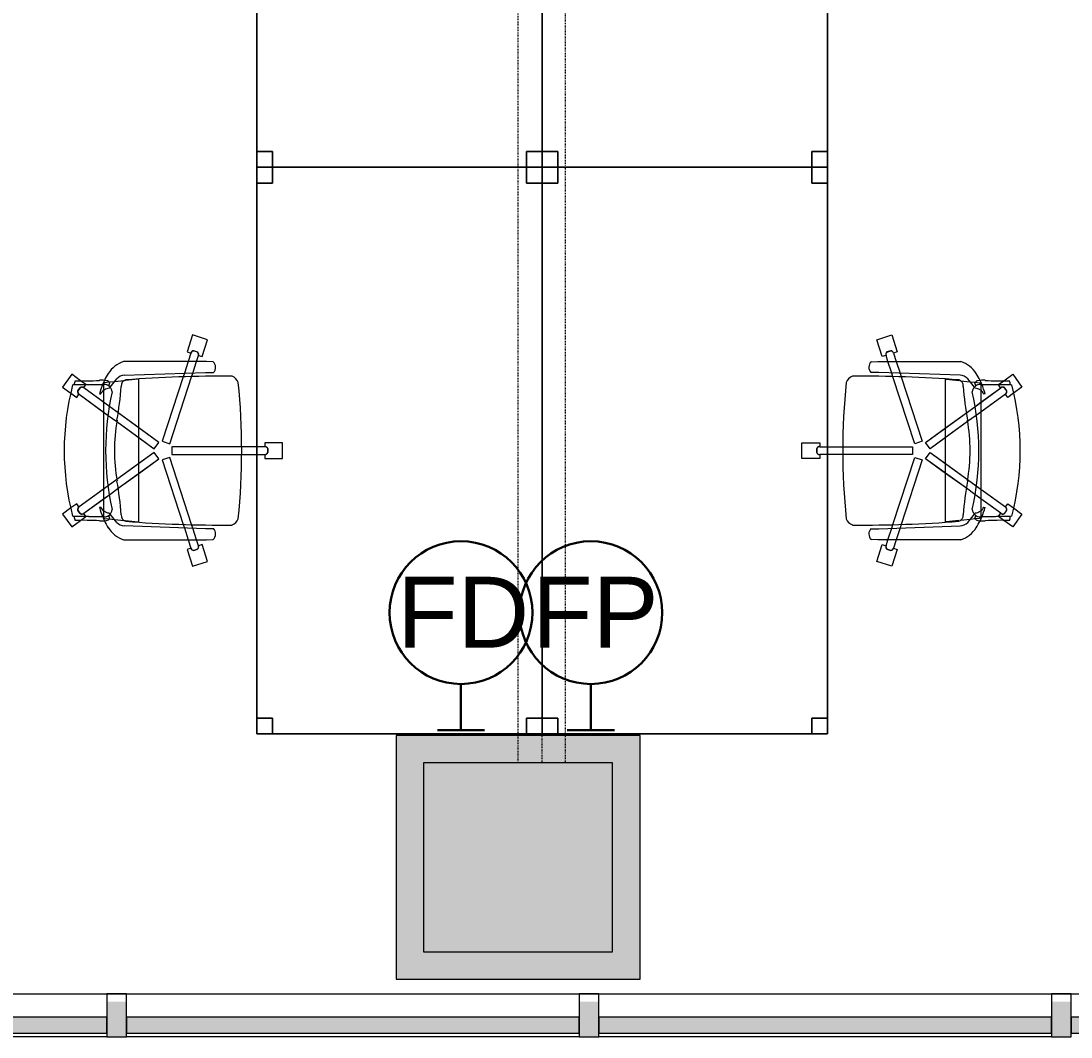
# Model space of a CAD drawing. Header units: inches. Extents: x 385 to 2249, y -1773 to -36.
# Drawn here: x 608.3 to 741.7, y -1084.9 to -955.8 of the extents above; entities that cross this region are included whole.
import ezdxf

# ---------------------------------------------------------------- set-up
doc = ezdxf.new("R2010")
doc.units = ezdxf.units.IN
doc.header["$MEASUREMENT"] = 0
doc.linetypes.add('Dash 1_32_', pattern=[0.0625, 0.03125, -0.03125])
for name, color, linetype, lineweight in [('A-ANNO-NOTE', 131, 'Continuous', 30), ('A-DETL', 90, 'Continuous', 9), ('A-GLAZ-CURT', 52, 'Continuous', 13), ('A-GLAZ-CWMG', 51, 'Continuous', 13), ('A-WALL', 113, 'Continuous', 13), ('A-WALL-PATT', 111, 'Continuous', 13), ('I-FURN', 30, 'Continuous', 9), ('I-WALL', 2, 'Continuous', 13)]:
    doc.layers.add(name, color=color, linetype=linetype, lineweight=lineweight)
doc.styles.add('Swis721 Lt BT', font='swissl.ttf', dxfattribs={"height": 9})

# ---------------------------------------------------------------- blocks, each defined once
blk = doc.blocks.new('System Panel - Glazed 2-5453025-Level 7 POWER _ SIGNAL')
at = {"layer": 'A-GLAZ-CURT', "color": 8, "lineweight": 20}
for p, q in [((26.44, 2.25), (-26.44, 2.25)), ((-26.44, 2.25), (-26.44, 0.25)), ((26.44, 0.25), (26.44, 2.25)), ((-26.44, 0.25), (26.44, 0.25))]:
    blk.add_line(p, q, dxfattribs=at)
blk = doc.blocks.new('System Panel - Glazed 2-5026264-Level 7 POWER _ SIGNAL')
at = {"layer": 'A-GLAZ-CURT', "lineweight": 9}
blk.add_hatch(color=7, dxfattribs=at).paths.add_polyline_path([(28.75, 0.25), (28.75, 2.25), (-28.75, 2.25), (-28.75, 0.25), (22.85, 0.25)], flags=0)
at = {"layer": 'A-GLAZ-CURT', "color": 8, "lineweight": 20}
for p, q in [((28.75, 2.25), (-28.75, 2.25)), ((-28.75, 2.25), (-28.75, 0.25)), ((28.75, 0.25), (28.75, 2.25)), ((-28.75, 0.25), (28.75, 0.25))]:
    blk.add_line(p, q, dxfattribs=at)
blk = doc.blocks.new('Rectangular Mullion - 2_5_ x 5_ rectangular-5019623-Level 7 POWER _ SIGNAL')
at = {"layer": 'A-GLAZ-CWMG', "lineweight": 9}
blk.add_hatch(color=7, dxfattribs=at).paths.add_polyline_path([(0, 1.76), (0, -2.75), (-2.5, -2.75), (-2.5, 1.76), (-1.23, 1.76)], flags=0)
at = {"layer": 'A-GLAZ-CWMG', "color": 8, "lineweight": 20}
for p, q in [((-2.5, 2.75), (0, 2.75)), ((-2.5, -2.75), (-2.5, 2.75)), ((0, 2.75), (0, -2.75)), ((0, -2.75), (-2.5, -2.75))]:
    blk.add_line(p, q, dxfattribs=at)
blk = doc.blocks.new('System Panel - Glazed 2-5067253-Level 7 POWER _ SIGNAL')
at = {"layer": 'A-GLAZ-CURT', "lineweight": 9}
blk.add_hatch(color=7, dxfattribs=at).paths.add_polyline_path([(24.81, 2.25), (-28.75, 2.25), (-28.75, 0.25), (28.75, 0.25), (28.75, 2.25)], flags=0)
at = {"layer": 'A-GLAZ-CURT', "color": 8, "lineweight": 20}
for p, q in [((28.75, 2.25), (-28.75, 2.25)), ((-28.75, 2.25), (-28.75, 0.25)), ((28.75, 0.25), (28.75, 2.25)), ((-28.75, 0.25), (28.75, 0.25))]:
    blk.add_line(p, q, dxfattribs=at)
blk = doc.blocks.new('Walls 64 - Walls 3-5097530-Level 7 POWER _ SIGNAL')
at = {"layer": 'A-WALL', "lineweight": 9}
for p, q in [((58.34, -2483.49), (58.34, -2430.62)), ((58.34, -2543.49), (58.34, -2485.99)), ((58.34, -2603.49), (58.34, -2545.99))]:
    blk.add_line(p, q, dxfattribs=at)
blk = doc.blocks.new('System Panel - Glazed 2-V7-Level 7 POWER _ SIGNAL')
at = {"layer": 'A-GLAZ-CURT', "lineweight": 9}
blk.add_hatch(color=7, dxfattribs=at).paths.add_polyline_path([(-4.73, 2.25), (-28.75, 2.25), (-28.75, 0.25), (28.75, 0.25), (28.75, 2.25), (25.34, 2.25)], flags=0)
at = {"layer": 'A-GLAZ-CURT', "color": 8, "lineweight": 20}
for p, q in [((28.75, 2.25), (-28.75, 2.25)), ((-28.75, 2.25), (-28.75, 0.25)), ((28.75, 0.25), (28.75, 2.25)), ((-28.75, 0.25), (28.75, 0.25))]:
    blk.add_line(p, q, dxfattribs=at)
blk = doc.blocks.new('Rectangular Table - Rectangular Table-V108-Level 7 POWER _ SIGNAL')
at = {"layer": 'I-FURN'}
for p, q in [((-34, 18.13), (-36, 18.13)), ((-36, 18.13), (-36, 16.13)), ((-36, 16.13), (-36, 18.13)), ((-36, 18.13), (-34, 18.13)), ((36, 18.13), (-36, 18.13)), ((-36, 18.13), (-36, -18.13)), ((-36, -18.13), (-36, 18.13)), ((-36, 18.13), (36, 18.13)), ((-34, 16.13), (-34, 18.13)), ((-34, 18.13), (-34, 16.13)), ((34, 18.13), (34, 16.13)), ((36, 18.13), (34, 18.13)), ((34, 18.13), (36, 18.13)), ((34, 16.13), (34, 18.13)), ((36, 16.13), (36, 18.13)), ((36, 18.13), (36, 16.13)), ((36, -18.13), (36, 18.13)), ((36, 18.13), (36, -18.13)), ((-36, 16.13), (-34, 16.13)), ((-34, 16.13), (-36, 16.13)), ((34, 16.13), (36, 16.13)), ((36, 16.13), (34, 16.13)), ((-34, -16.13), (-36, -16.13)), ((-36, -16.13), (-36, -18.13)), ((-36, -18.13), (-36, -16.13)), ((-36, -16.13), (-34, -16.13)), ((-34, -18.13), (-34, -16.13)), ((-34, -16.13), (-34, -18.13)), ((36, -16.13), (34, -16.13)), ((34, -16.13), (34, -18.13)), ((34, -18.13), (34, -16.13)), ((34, -16.13), (36, -16.13)), ((36, -18.13), (36, -16.13)), ((36, -16.13), (36, -18.13)), ((-36, -18.13), (-34, -18.13)), ((-34, -18.13), (-36, -18.13)), ((-36, -18.13), (36, -18.13)), ((36, -18.13), (-36, -18.13)), ((34, -18.13), (36, -18.13)), ((36, -18.13), (34, -18.13))]:
    blk.add_line(p, q, dxfattribs=at)
blk = doc.blocks.new('F-Haworth_Chair_X99-Seminar - X99 Advanced Seminar Chair-V150-Level 7 POWER _ SIGNAL')
at = {"layer": 'I-FURN'}
for p, q in [((-1, 15.13), (1, 15.13)), ((-1, 12.88), (-1, 15.13)), ((-1, 15.13), (1, 15.13)), ((-1, 12.88), (-1, 15.13)), ((1, 15.13), (1, 12.88)), ((1, 15.13), (1, 12.88)), ((-0.52, 12.88), (-1, 12.88)), ((-0.52, 12.88), (-1, 12.88)), ((-0.5, 11.87), (-0.5, 12.88)), ((-0.5, 11.87), (-0.5, 12.88)), ((0.26, 13.26), (-0.26, 13.26)), ((0.26, 13.26), (-0.26, 13.26)), ((-0.25, 13.25), (0.25, 13.25)), ((-0.25, 13.25), (0.25, 13.25)), ((0.5, 12.88), (0.5, 11.87)), ((0.5, 12.88), (0.5, 11.87)), ((1, 12.88), (0.52, 12.88)), ((1, 12.88), (0.52, 12.88)), ((-0.5, 9.91), (-0.5, 11.87)), ((-0.5, 9.91), (-0.5, 11.87)), ((0.5, 11.87), (0.5, 9.91)), ((0.5, 11.87), (0.5, 9.91)), ((-0.5, 1.08), (-0.5, 9.91)), ((-0.5, 1.08), (-0.5, 9.91)), ((0.5, 9.91), (0.5, 1.08)), ((0.5, 9.91), (0.5, 1.08)), ((-14.69, 3.72), (-14.08, 5.62)), ((-14.69, 3.72), (-14.08, 5.62)), ((-14.08, 5.62), (-11.94, 4.93)), ((-14.08, 5.62), (-11.94, 4.93)), ((-11.32, 5.48), (-11.3, 6.32)), ((-11.32, -5.06), (-11.32, 5.48)), ((-9.92, 6.36), (-9.92, 5.36)), ((-9.92, 5.36), (-9.57, -4.97)), ((9.57, -4.97), (9.92, 5.36)), ((9.92, 5.36), (9.92, 6.36)), ((11.3, 6.32), (11.32, 5.48)), ((11.32, 5.48), (11.32, -5.06)), ((11.94, 4.93), (14.08, 5.62)), ((11.94, 4.93), (14.08, 5.62)), ((14.08, 5.62), (14.69, 3.72)), ((14.08, 5.62), (14.69, 3.72)), ((-12.53, 4.34), (-12.69, 3.85)), ((-12.53, 4.34), (-12.69, 3.85)), ((-12.68, 3.86), (-12.52, 4.33)), ((-12.68, 3.86), (-12.52, 4.33)), ((-11.94, 4.93), (-12.09, 4.47)), ((-11.94, 4.93), (-12.09, 4.47)), ((-12.09, 4.45), (-11.32, 4.21)), ((-12.09, 4.45), (-11.32, 4.21)), ((-11.32, 4.21), (-9.86, 3.73)), ((-11.32, 4.21), (-9.86, 3.73)), ((9.86, 3.73), (11.32, 4.21)), ((9.86, 3.73), (11.32, 4.21)), ((11.32, 4.21), (12.09, 4.45)), ((11.32, 4.21), (12.09, 4.45)), ((12.09, 4.47), (11.94, 4.93)), ((12.09, 4.47), (11.94, 4.93)), ((12.52, 4.33), (12.68, 3.86)), ((12.52, 4.33), (12.68, 3.86)), ((12.69, 3.85), (12.53, 4.34)), ((12.69, 3.85), (12.53, 4.34)), ((-12.55, 3.03), (-14.69, 3.72)), ((-12.55, 3.03), (-14.69, 3.72)), ((-12.4, 3.49), (-12.55, 3.03)), ((-12.4, 3.49), (-12.55, 3.03)), ((-11.32, 3.15), (-12.4, 3.5)), ((-11.32, 3.15), (-12.4, 3.5)), ((-9.83, 2.67), (-11.32, 3.15)), ((-9.83, 2.67), (-11.32, 3.15)), ((-9.86, 3.73), (-9.38, 3.57)), ((-9.86, 3.73), (-9.38, 3.57)), ((-9.38, 3.57), (-0.87, 0.81)), ((-9.38, 3.57), (-0.87, 0.81)), ((0.87, 0.81), (9.38, 3.57)), ((0.87, 0.81), (9.38, 3.57)), ((9.38, 3.57), (9.86, 3.73)), ((9.38, 3.57), (9.86, 3.73)), ((11.32, 3.15), (9.83, 2.67)), ((11.32, 3.15), (9.83, 2.67)), ((12.4, 3.5), (11.32, 3.15)), ((12.4, 3.5), (11.32, 3.15)), ((12.55, 3.03), (12.4, 3.49)), ((12.55, 3.03), (12.4, 3.49)), ((14.69, 3.72), (12.55, 3.03)), ((14.69, 3.72), (12.55, 3.03)), ((-9.37, 2.52), (-9.83, 2.67)), ((-9.37, 2.52), (-9.83, 2.67)), ((-1.18, -0.14), (-9.37, 2.52)), ((-1.18, -0.14), (-9.37, 2.52)), ((9.37, 2.52), (1.18, -0.14)), ((9.37, 2.52), (1.18, -0.14)), ((9.83, 2.67), (9.37, 2.52)), ((9.83, 2.67), (9.37, 2.52)), ((-0.87, 0.81), (-1.18, -0.14)), ((-0.87, 0.81), (-1.18, -0.14)), ((0.5, 1.08), (-0.5, 1.08)), ((0.5, 1.08), (-0.5, 1.08)), ((1.18, -0.14), (0.87, 0.81)), ((1.18, -0.14), (0.87, 0.81)), ((-4.79, -5.75), (-1.04, -0.58)), ((-0.23, -1.17), (-3.68, -5.91)), ((-2.89, -3.12), (-1.04, -0.58)), ((-0.23, -1.17), (-1.65, -3.12)), ((-1.04, -0.58), (-0.23, -1.17)), ((-1.04, -0.58), (-0.23, -1.17)), ((0.23, -1.17), (1.04, -0.58)), ((0.23, -1.17), (1.04, -0.58)), ((1.65, -3.12), (0.23, -1.17)), ((3.68, -5.91), (0.23, -1.17)), ((1.04, -0.58), (2.89, -3.12)), ((1.04, -0.58), (4.79, -5.75)), ((-9.07, -3.12), (-2.89, -3.12)), ((-9.07, -3.2), (-9.07, -3.12)), ((-8.9, -4.8), (-9.07, -3.2)), ((-4.79, -5.75), (-2.89, -3.12)), ((-1.65, -3.12), (-3.68, -5.91)), ((-2.89, -3.12), (-1.65, -3.12)), ((-1.65, -3.12), (1.65, -3.12)), ((1.65, -3.12), (2.89, -3.12)), ((3.68, -5.91), (1.65, -3.12)), ((2.89, -3.12), (9.07, -3.12)), ((2.89, -3.12), (4.79, -5.75)), ((9.07, -3.2), (8.9, -4.8)), ((9.07, -3.12), (9.07, -3.2)), ((-8.88, -4.99), (-8.89, -4.91)), ((-8.75, -6.22), (-8.88, -4.99)), ((8.88, -4.99), (8.75, -6.22)), ((8.89, -4.91), (8.88, -4.99)), ((-9.13, -5.92), (-8.07, -6.77)), ((-8.68, -6.87), (-8.75, -6.22)), ((-5.57, -6.82), (-4.79, -5.75)), ((-5.57, -6.82), (-4.79, -5.75)), ((-3.68, -5.91), (-4.47, -7.01)), ((-3.68, -5.91), (-4.47, -7.01)), ((4.47, -7.01), (3.68, -5.91)), ((4.47, -7.01), (3.68, -5.91)), ((4.79, -5.75), (5.57, -6.82)), ((4.79, -5.75), (5.57, -6.82)), ((8.07, -6.77), (9.13, -5.92)), ((8.75, -6.22), (8.68, -6.87)), ((-8.62, -7.42), (-8.68, -6.87)), ((-8.6, -7.6), (-8.62, -7.43)), ((-8.61, -6.81), (-8.23, -6.95)), ((-8.49, -7.6), (-8.56, -7.6)), ((-8.42, -7.57), (-8.34, -11.37)), ((-8.34, -11.52), (-8.42, -7.57)), ((-7.65, -7.6), (-8.4, -7.6)), ((-8.03, -6.81), (-7.95, -6.87)), ((-7.97, -10.12), (-5.57, -6.82)), ((-7.97, -10.12), (-6.14, -7.6)), ((-6.14, -7.6), (-7.65, -7.6)), ((-7.18, -7.99), (-7.21, -8.13)), ((-4.47, -7.01), (-7.16, -10.71)), ((-4.9, -7.6), (-7.16, -10.71)), ((-6.14, -7.6), (-5.57, -6.82)), ((-4.9, -7.6), (-6.14, -7.6)), ((-4.47, -7.01), (-4.9, -7.6)), ((4.9, -7.6), (-4.9, -7.6)), ((4.9, -7.6), (4.47, -7.01)), ((7.16, -10.71), (4.47, -7.01)), ((6.14, -7.6), (4.9, -7.6)), ((7.16, -10.71), (4.9, -7.6)), ((5.57, -6.82), (6.14, -7.6)), ((5.57, -6.82), (7.97, -10.12)), ((7.65, -7.6), (6.14, -7.6)), ((6.14, -7.6), (7.97, -10.12)), ((7.21, -8.13), (7.18, -7.99)), ((8.4, -7.6), (7.65, -7.6)), ((7.95, -6.87), (8.03, -6.81)), ((8.23, -6.95), (8.61, -6.81)), ((8.34, -11.37), (8.42, -7.57)), ((8.42, -7.57), (8.34, -11.52)), ((8.56, -7.6), (8.49, -7.6)), ((8.62, -7.43), (8.6, -7.6)), ((8.68, -6.87), (8.62, -7.42)), ((-9.7, -11.65), (-8.88, -10.52)), ((-9.7, -11.65), (-8.88, -10.52)), ((-8.88, -10.52), (-8.38, -9.83)), ((-8.88, -10.52), (-8.38, -9.83)), ((-8.38, -9.83), (-7.99, -10.11)), ((-8.38, -9.83), (-7.99, -10.11)), ((-8, -10.58), (-7.59, -10.88)), ((-8, -10.58), (-7.59, -10.88)), ((-7.59, -10.87), (-7.99, -10.57)), ((-7.59, -10.87), (-7.99, -10.57)), ((7.99, -10.57), (7.59, -10.87)), ((7.99, -10.57), (7.59, -10.87)), ((7.59, -10.88), (8, -10.58)), ((7.59, -10.88), (8, -10.58)), ((7.99, -10.11), (8.38, -9.83)), ((7.99, -10.11), (8.38, -9.83)), ((8.38, -9.83), (8.88, -10.52)), ((8.38, -9.83), (8.88, -10.52)), ((8.88, -10.52), (9.7, -11.65)), ((8.88, -10.52), (9.7, -11.65)), ((-8.08, -12.82), (-9.7, -11.65)), ((-8.08, -12.82), (-9.7, -11.65)), ((-7.29, -11.74), (-8.08, -12.82)), ((-7.29, -11.74), (-8.08, -12.82)), ((-6.76, -11), (-7.29, -11.74)), ((-6.76, -11), (-7.29, -11.74)), ((-7.15, -10.72), (-6.76, -11)), ((-7.15, -10.72), (-6.76, -11)), ((6.76, -11), (7.15, -10.72)), ((6.76, -11), (7.15, -10.72)), ((7.29, -11.74), (6.76, -11)), ((7.29, -11.74), (6.76, -11)), ((8.08, -12.82), (7.29, -11.74)), ((8.08, -12.82), (7.29, -11.74)), ((9.7, -11.65), (8.08, -12.82)), ((9.7, -11.65), (8.08, -12.82))]:
    blk.add_line(p, q, dxfattribs=at)
for centre, radius, start, end in [((-0.11, 12.88), 0.407, 111.1651, 180.8349), ((-0.11, 12.88), 0.407, 125.0991, 180.8349), ((-0.09, 12.88), 0.406, 112.6199, 180), ((-0.09, 12.88), 0.406, 166.524, 180), ((-0.09, 12.88), 0.406, 126.0959, 166.524), ((-0.11, 12.88), 0.407, 111.1651, 125.0991), ((-0.09, 12.88), 0.406, 112.6199, 126.0959), ((0.09, 12.88), 0.406, 53.9041, 67.3801), ((0.09, 12.88), 0.406, 0, 67.3801), ((0.11, 12.88), 0.407, 54.9009, 68.8349), ((0.11, 12.88), 0.407, 359.1651, 68.8349), ((0.09, 12.88), 0.406, 0, 53.9041), ((0.11, 12.88), 0.407, 359.1651, 54.9009), ((-8.21, 8.28), 1.31, 110.0433, 159.9567), ((0, -75.01), 84.96, 84.1475, 95.8525), ((8.21, 8.28), 1.31, 20.0433, 69.9567), ((144.06, 7.32), 153.52, 179.4749, 184.5213), ((-144.06, 7.32), 153.52, 355.4787, 0.5251), ((-10.58, 5.68), 0.956, 45.8901, 138.1099), ((10.58, 5.68), 0.956, 41.8901, 134.1099), ((-12.22, 4.09), 0.407, 71.1651, 140.8349), ((-12.22, 4.09), 0.407, 71.1651, 140.8349), ((-12.22, 4.07), 0.406, 85.476, 139.3801), ((-12.22, 4.07), 0.406, 72, 139.3801), ((-12.22, 4.07), 0.406, 72, 85.476), ((12.22, 4.09), 0.407, 39.1651, 108.8349), ((12.22, 4.09), 0.407, 39.1651, 108.8349), ((12.22, 4.07), 0.406, 81.0479, 108), ((12.22, 4.07), 0.406, 40.6199, 108), ((12.22, 4.07), 0.406, 40.6199, 81.0479), ((-12.28, 3.88), 0.407, 183.1651, 252.8349), ((-12.28, 3.88), 0.407, 183.1651, 252.8349), ((-12.27, 3.89), 0.406, 184.6199, 198.0959), ((-12.27, 3.89), 0.406, 184.6199, 252), ((-12.27, 3.89), 0.406, 198.0959, 238.524), ((-12.27, 3.89), 0.406, 238.524, 252), ((12.27, 3.89), 0.406, 288, 355.3801), ((12.28, 3.88), 0.407, 287.1651, 356.8349), ((12.28, 3.88), 0.407, 287.1651, 356.8349), ((12.27, 3.89), 0.406, 288, 341.9041), ((12.27, 3.89), 0.406, 341.9041, 355.3801), ((-7.87, -3.92), 3.63, 198.1789, 238.0478), ((-8.18, -4.9), 1.39, 182.8013, 227.1078), ((-8.24, -4.59), 0.763, 194.2338, 275.7662), ((8.24, -4.59), 0.763, 264.2338, 345.7662), ((8.18, -4.9), 1.39, 312.8922, 357.1987), ((7.87, -3.92), 3.63, 301.9522, 341.8211), ((-7.37, -7.55), 1.05, 95.9554, 181.1786), ((-11.32, -48.08), 42.84, 79.9767, 85.7699), ((0, 26.49), 33.83, 257.2285, 282.7715), ((0, 15.97), 22.19, 259.9767, 280.0233), ((11.32, -48.08), 42.84, 94.2301, 100.0233), ((7.37, -7.55), 1.05, 358.8214, 84.0446), ((-4.71, 1.15), 9.61, 238.0478, 243.9964), ((-5.2, -7.86), 3.74, 170.0936, 184.0143), ((-4.71, 1.15), 9.61, 243.9964, 246.4906), ((-8.28, -7.33), 0.613, 122.5427, 170.0936), ((-4.71, 1.15), 9.61, 246.6393, 247.073), ((-7.37, -7.55), 1.05, 145.2002, 181.1786), ((-4.71, 1.15), 9.61, 247.2631, 254.9334), ((-6.55, -6.76), 1.38, 185.0878, 212.4248), ((-6.55, -6.76), 1.38, 214.0187, 242.9497), ((6.55, -6.76), 1.38, 297.0503, 325.9813), ((4.71, 1.15), 9.61, 285.0666, 292.7369), ((6.55, -6.76), 1.38, 327.5752, 354.9122), ((7.37, -7.55), 1.05, 358.8214, 34.7998), ((4.71, 1.15), 9.61, 292.927, 293.3607), ((4.71, 1.15), 9.61, 293.5094, 296.0036), ((8.28, -7.33), 0.613, 9.9064, 57.4573), ((5.2, -7.86), 3.74, 355.9857, 9.9064), ((4.71, 1.15), 9.61, 296.0036, 301.9522), ((-36.06, -10.03), 27.2, 357.4882, 4.0143), ((36.06, -10.03), 27.2, 175.9857, 182.5118), ((-7.66, -10.36), 0.407, 143.1651, 212.8349), ((-7.66, -10.36), 0.407, 157.0991, 184.967), ((-7.66, -10.36), 0.407, 184.967, 198.9009), ((-7.64, -10.36), 0.406, 144, 211.3801), ((-7.64, -10.36), 0.406, 144, 211.3801), ((-7.66, -10.36), 0.407, 198.9009, 212.8349), ((-7.66, -10.36), 0.407, 143.1651, 157.0991), ((7.64, -10.36), 0.406, 328.6199, 36), ((7.64, -10.36), 0.406, 328.6199, 36), ((7.66, -10.36), 0.407, 22.9009, 36.8349), ((7.66, -10.36), 0.407, 327.1651, 36.8349), ((7.66, -10.36), 0.407, 327.1651, 355.033), ((7.66, -10.36), 0.407, 8.967, 22.9009), ((7.66, -10.36), 0.407, 355.033, 8.967), ((0, 20.73), 33.17, 254.4478, 255.4234), ((0, 20.29), 32.89, 255.304, 284.6925), ((-7.49, -10.47), 0.406, 256.6199, 324), ((-7.48, -10.49), 0.407, 255.1651, 324.8349), ((-7.49, -10.47), 0.406, 256.6199, 297.0479), ((-7.48, -10.49), 0.407, 255.1651, 269.0991), ((-7.48, -10.49), 0.407, 269.0991, 310.9009), ((-7.49, -10.47), 0.406, 297.0479, 310.524), ((-7.49, -10.47), 0.406, 310.524, 324), ((-7.48, -10.49), 0.407, 310.9009, 324.8349), ((7.48, -10.49), 0.407, 215.1651, 229.0991), ((7.48, -10.49), 0.407, 215.1651, 284.8349), ((7.49, -10.47), 0.406, 216, 256.4281), ((7.49, -10.47), 0.406, 216, 283.3801), ((7.48, -10.49), 0.407, 229.0991, 243.033), ((7.48, -10.49), 0.407, 243.033, 256.967), ((7.48, -10.49), 0.407, 256.967, 270.9009), ((7.49, -10.47), 0.406, 256.4281, 283.3801), ((7.48, -10.49), 0.407, 270.9009, 284.8349), ((0, 20.73), 33.17, 284.5766, 285.5522)]:
    blk.add_arc(centre, radius, start, end, dxfattribs=at)
blk = doc.blocks.new('Rectangular Table - Rectangular Table-V102-Level 7 POWER _ SIGNAL')
at = {"layer": 'I-FURN'}
for p, q in [((-34, 18.13), (-36, 18.13)), ((-36, 18.13), (-36, 16.13)), ((-36, 16.13), (-36, 18.13)), ((-36, 18.13), (-34, 18.13)), ((36, 18.13), (-36, 18.13)), ((-36, 18.13), (-36, -18.13)), ((-36, -18.13), (-36, 18.13)), ((-36, 18.13), (36, 18.13)), ((-34, 16.13), (-34, 18.13)), ((-34, 18.13), (-34, 16.13)), ((34, 18.13), (34, 16.13)), ((36, 18.13), (34, 18.13)), ((34, 18.13), (36, 18.13)), ((34, 16.13), (34, 18.13)), ((36, 16.13), (36, 18.13)), ((36, 18.13), (36, 16.13)), ((36, -18.13), (36, 18.13)), ((36, 18.13), (36, -18.13)), ((-36, 16.13), (-34, 16.13)), ((-34, 16.13), (-36, 16.13)), ((34, 16.13), (36, 16.13)), ((36, 16.13), (34, 16.13)), ((-34, -16.13), (-36, -16.13)), ((-36, -16.13), (-36, -18.13)), ((-36, -18.13), (-36, -16.13)), ((-36, -16.13), (-34, -16.13)), ((-34, -18.13), (-34, -16.13)), ((-34, -16.13), (-34, -18.13)), ((36, -16.13), (34, -16.13)), ((34, -16.13), (34, -18.13)), ((34, -18.13), (34, -16.13)), ((34, -16.13), (36, -16.13)), ((36, -18.13), (36, -16.13)), ((36, -16.13), (36, -18.13)), ((-36, -18.13), (-34, -18.13)), ((-34, -18.13), (-36, -18.13)), ((-36, -18.13), (36, -18.13)), ((36, -18.13), (-36, -18.13)), ((34, -18.13), (36, -18.13)), ((36, -18.13), (34, -18.13))]:
    blk.add_line(p, q, dxfattribs=at)
blk = doc.blocks.new('F-Haworth_Chair_X99-Seminar - X99 Advanced Seminar Chair-V157-Level 7 POWER _ SIGNAL')
at = {"layer": 'I-FURN'}
for p, q in [((-8.08, 12.82), (-9.7, 11.65)), ((-8.08, 12.82), (-9.7, 11.65)), ((-7.29, 11.74), (-8.08, 12.82)), ((-7.29, 11.74), (-8.08, 12.82)), ((8.08, 12.82), (7.29, 11.74)), ((8.08, 12.82), (7.29, 11.74)), ((9.7, 11.65), (8.08, 12.82)), ((9.7, 11.65), (8.08, 12.82)), ((-9.7, 11.65), (-8.88, 10.52)), ((-9.7, 11.65), (-8.88, 10.52)), ((-8.34, 11.52), (-8.42, 7.57)), ((-8.42, 7.57), (-8.34, 11.37)), ((-8, 10.58), (-7.59, 10.88)), ((-8, 10.58), (-7.59, 10.88)), ((-7.59, 10.87), (-7.99, 10.57)), ((-7.59, 10.87), (-7.99, 10.57)), ((-6.76, 11), (-7.29, 11.74)), ((-6.76, 11), (-7.29, 11.74)), ((-4.9, 7.6), (-7.16, 10.71)), ((-4.47, 7.01), (-7.16, 10.71)), ((-7.15, 10.72), (-6.76, 11)), ((-7.15, 10.72), (-6.76, 11)), ((7.16, 10.71), (4.47, 7.01)), ((7.16, 10.71), (4.9, 7.6)), ((7.29, 11.74), (6.76, 11)), ((7.29, 11.74), (6.76, 11)), ((6.76, 11), (7.15, 10.72)), ((6.76, 11), (7.15, 10.72)), ((7.59, 10.88), (8, 10.58)), ((7.59, 10.88), (8, 10.58)), ((7.99, 10.57), (7.59, 10.87)), ((7.99, 10.57), (7.59, 10.87)), ((8.42, 7.57), (8.34, 11.52)), ((8.34, 11.37), (8.42, 7.57)), ((8.88, 10.52), (9.7, 11.65)), ((8.88, 10.52), (9.7, 11.65)), ((-8.88, 10.52), (-8.38, 9.83)), ((-8.88, 10.52), (-8.38, 9.83)), ((-8.38, 9.83), (-7.99, 10.11)), ((-8.38, 9.83), (-7.99, 10.11)), ((-7.97, 10.12), (-6.14, 7.6)), ((-7.97, 10.12), (-5.57, 6.82)), ((5.57, 6.82), (7.97, 10.12)), ((6.14, 7.6), (7.97, 10.12)), ((7.99, 10.11), (8.38, 9.83)), ((7.99, 10.11), (8.38, 9.83)), ((8.38, 9.83), (8.88, 10.52)), ((8.38, 9.83), (8.88, 10.52)), ((-7.18, 7.99), (-7.21, 8.13)), ((7.21, 8.13), (7.18, 7.99)), ((-9.13, 5.92), (-8.07, 6.77)), ((-8.68, 6.87), (-8.75, 6.22)), ((-8.62, 7.42), (-8.68, 6.87)), ((-8.6, 7.6), (-8.62, 7.43)), ((-8.61, 6.81), (-8.23, 6.95)), ((-8.49, 7.6), (-8.56, 7.6)), ((-7.65, 7.6), (-8.4, 7.6)), ((-8.03, 6.81), (-7.95, 6.87)), ((-6.14, 7.6), (-7.65, 7.6)), ((-4.9, 7.6), (-6.14, 7.6)), ((-6.14, 7.6), (-5.57, 6.82)), ((-5.57, 6.82), (-4.79, 5.75)), ((-5.57, 6.82), (-4.79, 5.75)), ((4.9, 7.6), (-4.9, 7.6)), ((-4.47, 7.01), (-4.9, 7.6)), ((-3.68, 5.91), (-4.47, 7.01)), ((-3.68, 5.91), (-4.47, 7.01)), ((4.47, 7.01), (3.68, 5.91)), ((4.47, 7.01), (3.68, 5.91)), ((4.9, 7.6), (4.47, 7.01)), ((4.79, 5.75), (5.57, 6.82)), ((4.79, 5.75), (5.57, 6.82)), ((6.14, 7.6), (4.9, 7.6)), ((5.57, 6.82), (6.14, 7.6)), ((7.65, 7.6), (6.14, 7.6)), ((8.4, 7.6), (7.65, 7.6)), ((7.95, 6.87), (8.03, 6.81)), ((8.07, 6.77), (9.13, 5.92)), ((8.23, 6.95), (8.61, 6.81)), ((8.56, 7.6), (8.49, 7.6)), ((8.62, 7.43), (8.6, 7.6)), ((8.68, 6.87), (8.62, 7.42)), ((8.75, 6.22), (8.68, 6.87)), ((-8.75, 6.22), (-8.88, 4.99)), ((-4.79, 5.75), (-2.89, 3.12)), ((-4.79, 5.75), (-1.04, 0.58)), ((-1.65, 3.12), (-3.68, 5.91)), ((-0.23, 1.17), (-3.68, 5.91)), ((3.68, 5.91), (0.23, 1.17)), ((1.04, 0.58), (4.79, 5.75)), ((3.68, 5.91), (1.65, 3.12)), ((2.89, 3.12), (4.79, 5.75)), ((8.88, 4.99), (8.75, 6.22)), ((-11.32, 5.06), (-11.32, -5.48)), ((-9.92, -5.36), (-9.57, 4.97)), ((-8.9, 4.8), (-9.07, 3.2)), ((-8.88, 4.99), (-8.89, 4.91)), ((8.89, 4.91), (8.88, 4.99)), ((9.07, 3.2), (8.9, 4.8)), ((9.57, 4.97), (9.92, -5.36)), ((11.32, -5.48), (11.32, 5.06)), ((-9.07, 3.2), (-9.07, 3.12)), ((-9.07, 3.12), (-2.89, 3.12)), ((-2.89, 3.12), (-1.65, 3.12)), ((-2.89, 3.12), (-1.04, 0.58)), ((-1.65, 3.12), (1.65, 3.12)), ((-0.23, 1.17), (-1.65, 3.12)), ((1.65, 3.12), (0.23, 1.17)), ((1.04, 0.58), (2.89, 3.12)), ((1.65, 3.12), (2.89, 3.12)), ((2.89, 3.12), (9.07, 3.12)), ((9.07, 3.12), (9.07, 3.2)), ((-1.18, 0.14), (-9.37, -2.52)), ((-1.18, 0.14), (-9.37, -2.52)), ((-0.87, -0.81), (-1.18, 0.14)), ((-0.87, -0.81), (-1.18, 0.14)), ((-1.04, 0.58), (-0.23, 1.17)), ((-1.04, 0.58), (-0.23, 1.17)), ((0.23, 1.17), (1.04, 0.58)), ((0.23, 1.17), (1.04, 0.58)), ((1.18, 0.14), (0.87, -0.81)), ((1.18, 0.14), (0.87, -0.81)), ((9.37, -2.52), (1.18, 0.14)), ((9.37, -2.52), (1.18, 0.14)), ((-9.38, -3.57), (-0.87, -0.81)), ((-9.38, -3.57), (-0.87, -0.81)), ((-0.5, -1.08), (-0.5, -9.91)), ((0.5, -1.08), (-0.5, -1.08)), ((-0.5, -1.08), (-0.5, -9.91)), ((0.5, -1.08), (-0.5, -1.08)), ((0.5, -9.91), (0.5, -1.08)), ((0.5, -9.91), (0.5, -1.08)), ((0.87, -0.81), (9.38, -3.57)), ((0.87, -0.81), (9.38, -3.57)), ((-9.83, -2.67), (-11.32, -3.15)), ((-9.83, -2.67), (-11.32, -3.15)), ((-9.37, -2.52), (-9.83, -2.67)), ((-9.37, -2.52), (-9.83, -2.67)), ((9.83, -2.67), (9.37, -2.52)), ((9.83, -2.67), (9.37, -2.52)), ((11.32, -3.15), (9.83, -2.67)), ((11.32, -3.15), (9.83, -2.67)), ((-12.55, -3.03), (-14.69, -3.72)), ((-12.55, -3.03), (-14.69, -3.72)), ((-14.69, -3.72), (-14.08, -5.62)), ((-14.69, -3.72), (-14.08, -5.62)), ((-12.53, -4.34), (-12.69, -3.85)), ((-12.53, -4.34), (-12.69, -3.85)), ((-12.68, -3.86), (-12.52, -4.33)), ((-12.68, -3.86), (-12.52, -4.33)), ((-12.4, -3.49), (-12.55, -3.03)), ((-12.4, -3.49), (-12.55, -3.03)), ((-11.32, -3.15), (-12.4, -3.5)), ((-11.32, -3.15), (-12.4, -3.5)), ((-11.32, -4.21), (-9.86, -3.73)), ((-11.32, -4.21), (-9.86, -3.73)), ((-9.86, -3.73), (-9.38, -3.57)), ((-9.86, -3.73), (-9.38, -3.57)), ((9.38, -3.57), (9.86, -3.73)), ((9.38, -3.57), (9.86, -3.73)), ((9.86, -3.73), (11.32, -4.21)), ((9.86, -3.73), (11.32, -4.21)), ((12.4, -3.5), (11.32, -3.15)), ((12.4, -3.5), (11.32, -3.15)), ((12.55, -3.03), (12.4, -3.49)), ((12.55, -3.03), (12.4, -3.49)), ((12.52, -4.33), (12.68, -3.86)), ((12.52, -4.33), (12.68, -3.86)), ((12.69, -3.85), (12.53, -4.34)), ((12.69, -3.85), (12.53, -4.34)), ((14.69, -3.72), (12.55, -3.03)), ((14.69, -3.72), (12.55, -3.03)), ((14.08, -5.62), (14.69, -3.72)), ((14.08, -5.62), (14.69, -3.72)), ((-14.08, -5.62), (-11.94, -4.93)), ((-14.08, -5.62), (-11.94, -4.93)), ((-12.09, -4.45), (-11.32, -4.21)), ((-12.09, -4.45), (-11.32, -4.21)), ((-11.94, -4.93), (-12.09, -4.47)), ((-11.94, -4.93), (-12.09, -4.47)), ((11.32, -4.21), (12.09, -4.45)), ((11.32, -4.21), (12.09, -4.45)), ((12.09, -4.47), (11.94, -4.93)), ((12.09, -4.47), (11.94, -4.93)), ((11.94, -4.93), (14.08, -5.62)), ((11.94, -4.93), (14.08, -5.62)), ((-11.32, -5.48), (-11.3, -6.32)), ((-9.92, -6.36), (-9.92, -5.36)), ((9.92, -5.36), (9.92, -6.36)), ((11.3, -6.32), (11.32, -5.48)), ((-0.5, -9.91), (-0.5, -11.87)), ((-0.5, -9.91), (-0.5, -11.87)), ((0.5, -11.87), (0.5, -9.91)), ((0.5, -11.87), (0.5, -9.91)), ((-0.5, -11.87), (-0.5, -12.88)), ((-0.5, -11.87), (-0.5, -12.88)), ((0.5, -12.88), (0.5, -11.87)), ((0.5, -12.88), (0.5, -11.87)), ((-0.52, -12.88), (-1, -12.88)), ((-1, -12.88), (-1, -15.13)), ((-0.52, -12.88), (-1, -12.88)), ((-1, -12.88), (-1, -15.13)), ((0.26, -13.26), (-0.26, -13.26)), ((0.26, -13.26), (-0.26, -13.26)), ((-0.25, -13.25), (0.25, -13.25)), ((-0.25, -13.25), (0.25, -13.25)), ((1, -12.88), (0.52, -12.88)), ((1, -12.88), (0.52, -12.88)), ((1, -15.13), (1, -12.88)), ((1, -15.13), (1, -12.88)), ((-1, -15.13), (1, -15.13)), ((-1, -15.13), (1, -15.13))]:
    blk.add_line(p, q, dxfattribs=at)
for centre, radius, start, end in [((0, -20.29), 32.89, 75.3075, 104.696), ((-36.06, 10.03), 27.2, 355.9857, 2.5118), ((0, -20.73), 33.17, 104.5766, 105.5522), ((-7.48, 10.49), 0.407, 90.9009, 104.8349), ((-7.48, 10.49), 0.407, 35.1651, 104.8349), ((-7.49, 10.47), 0.406, 36, 103.3801), ((-7.49, 10.47), 0.406, 36, 103.3801), ((-7.48, 10.49), 0.407, 76.967, 90.9009), ((-7.48, 10.49), 0.407, 63.033, 76.967), ((-7.48, 10.49), 0.407, 49.0991, 63.033), ((-7.48, 10.49), 0.407, 35.1651, 49.0991), ((7.48, 10.49), 0.407, 75.1651, 144.8349), ((7.48, 10.49), 0.407, 130.9009, 144.8349), ((7.49, 10.47), 0.406, 76.6199, 144), ((7.49, 10.47), 0.406, 130.524, 144), ((7.48, 10.49), 0.407, 116.967, 130.9009), ((7.49, 10.47), 0.406, 117.0479, 130.524), ((7.48, 10.49), 0.407, 103.033, 116.967), ((7.49, 10.47), 0.406, 80.3326, 117.0479), ((7.48, 10.49), 0.407, 89.0991, 103.033), ((7.48, 10.49), 0.407, 75.1651, 89.0991), ((7.49, 10.47), 0.406, 76.6199, 80.3326), ((0, -20.73), 33.17, 74.4478, 75.4234), ((36.06, 10.03), 27.2, 177.4882, 184.0143), ((-7.66, 10.36), 0.407, 147.1651, 216.8349), ((-7.66, 10.36), 0.407, 161.0991, 175.033), ((-7.66, 10.36), 0.407, 175.033, 202.9009), ((-7.66, 10.36), 0.407, 147.1651, 161.0991), ((-7.64, 10.36), 0.406, 148.6199, 216), ((-7.64, 10.36), 0.406, 148.6199, 216), ((-7.66, 10.36), 0.407, 202.9009, 216.8349), ((7.64, 10.36), 0.406, 324, 31.3801), ((7.64, 10.36), 0.406, 324, 17.9041), ((7.66, 10.36), 0.407, 323.1651, 32.8349), ((7.64, 10.36), 0.406, 17.9041, 31.3801), ((7.66, 10.36), 0.407, 323.1651, 337.0991), ((7.66, 10.36), 0.407, 18.9009, 32.8349), ((7.66, 10.36), 0.407, 337.0991, 351.033), ((7.66, 10.36), 0.407, 4.967, 18.9009), ((7.66, 10.36), 0.407, 351.033, 4.967), ((-5.2, 7.86), 3.74, 175.9857, 189.9064), ((-4.71, -1.15), 9.61, 105.0666, 112.7369), ((4.71, -1.15), 9.61, 67.2631, 74.9334), ((5.2, 7.86), 3.74, 350.0936, 4.0143), ((-7.87, 3.92), 3.63, 121.9522, 161.8211), ((-4.71, -1.15), 9.61, 116.0036, 121.9522), ((-4.71, -1.15), 9.61, 113.5094, 116.0036), ((-8.28, 7.33), 0.613, 189.9064, 237.4573), ((-4.71, -1.15), 9.61, 112.927, 113.3607), ((-7.37, 7.55), 1.05, 178.8214, 214.7998), ((-7.37, 7.55), 1.05, 178.8214, 264.0446), ((-6.55, 6.76), 1.38, 147.5752, 174.9122), ((-6.55, 6.76), 1.38, 117.0503, 145.9813), ((0, -26.49), 33.83, 77.2285, 102.7715), ((6.55, 6.76), 1.38, 34.0187, 62.9497), ((7.37, 7.55), 1.05, 275.9554, 1.1786), ((6.55, 6.76), 1.38, 5.0878, 32.4248), ((7.37, 7.55), 1.05, 325.2002, 1.1786), ((4.71, -1.15), 9.61, 66.6393, 67.073), ((4.71, -1.15), 9.61, 63.9964, 66.4906), ((8.28, 7.33), 0.613, 302.5427, 350.0936), ((4.71, -1.15), 9.61, 58.0478, 63.9964), ((7.87, 3.92), 3.63, 18.1789, 58.0478), ((-8.18, 4.9), 1.39, 132.8922, 177.1987), ((-8.24, 4.59), 0.763, 84.2338, 165.7662), ((-11.32, 48.08), 42.84, 274.2301, 280.0233), ((0, -15.97), 22.19, 79.9767, 100.0233), ((11.32, 48.08), 42.84, 259.9767, 265.7699), ((8.24, 4.59), 0.763, 14.2338, 95.7662), ((8.18, 4.9), 1.39, 2.8013, 47.1078), ((144.06, -7.32), 153.52, 175.4787, 180.5251), ((-144.06, -7.32), 153.52, 359.4749, 4.5213), ((-12.28, -3.88), 0.407, 107.1651, 176.8349), ((-12.28, -3.88), 0.407, 107.1651, 176.8349), ((-12.27, -3.89), 0.406, 108, 175.3801), ((-12.27, -3.89), 0.406, 161.9041, 175.3801), ((-12.27, -3.89), 0.406, 121.476, 161.9041), ((-12.27, -3.89), 0.406, 108, 121.476), ((12.28, -3.88), 0.407, 3.1651, 72.8349), ((12.28, -3.88), 0.407, 3.1651, 72.8349), ((12.27, -3.89), 0.406, 45.0479, 72), ((12.27, -3.89), 0.406, 4.6199, 72), ((12.27, -3.89), 0.406, 4.6199, 45.0479), ((-12.22, -4.09), 0.407, 219.1651, 288.8349), ((-12.22, -4.09), 0.407, 219.1651, 288.8349), ((-12.22, -4.07), 0.406, 220.6199, 274.524), ((-12.22, -4.07), 0.406, 220.6199, 288), ((-12.22, -4.07), 0.406, 274.524, 288), ((12.22, -4.07), 0.406, 252, 319.3801), ((12.22, -4.09), 0.407, 251.1651, 320.8349), ((12.22, -4.09), 0.407, 251.1651, 320.8349), ((12.22, -4.07), 0.406, 252, 265.476), ((12.22, -4.07), 0.406, 265.476, 305.9041), ((12.22, -4.07), 0.406, 305.9041, 319.3801), ((-10.58, -5.68), 0.956, 221.8901, 314.1099), ((10.58, -5.68), 0.956, 225.8901, 318.1099), ((-8.21, -8.28), 1.31, 200.0433, 249.9567), ((8.21, -8.28), 1.31, 290.0433, 339.9567), ((0, 75.01), 84.96, 264.1475, 275.8525), ((-0.11, -12.88), 0.407, 179.1651, 193.0991), ((-0.11, -12.88), 0.407, 179.1651, 248.8349), ((-0.11, -12.88), 0.407, 193.0991, 207.033), ((-0.09, -12.88), 0.406, 180, 193.476), ((-0.09, -12.88), 0.406, 180, 247.3801), ((-0.09, -12.88), 0.406, 193.476, 233.9041), ((-0.11, -12.88), 0.407, 207.033, 220.967), ((-0.11, -12.88), 0.407, 220.967, 248.8349), ((-0.09, -12.88), 0.406, 233.9041, 247.3801), ((0.09, -12.88), 0.406, 292.6199, 360), ((0.09, -12.88), 0.406, 292.6199, 306.0959), ((0.11, -12.88), 0.407, 291.1651, 0.8349), ((0.11, -12.88), 0.407, 291.1651, 319.033), ((0.09, -12.88), 0.406, 306.0959, 346.524), ((0.11, -12.88), 0.407, 319.033, 332.967), ((0.11, -12.88), 0.407, 332.967, 0.8349), ((0.09, -12.88), 0.406, 346.524, 360)]:
    blk.add_arc(centre, radius, start, end, dxfattribs=at)

msp = doc.modelspace()

# ---------------------------------------------------------------- hatches: boundary and pattern name
at = {"layer": 'A-WALL'}
msp.add_hatch(color=7, dxfattribs=at).paths.add_polyline_path([(683.47, -1074.06), (683.47, -1050.06), (659.47, -1050.06), (659.47, -1074.06)], flags=0)
at = {"layer": 'A-WALL-PATT', "lineweight": 9}
for points in [[(655.97, -1077.56), (659.47, -1077.56), (659.47, -1046.56), (655.97, -1046.56), (655.97, -1051.37)], [(686.97, -1050.06), (686.97, -1046.56), (659.47, -1046.56), (659.47, -1050.06), (685.52, -1050.06)], [(685.52, -1077.56), (686.97, -1077.56), (686.97, -1050.06), (683.47, -1050.06), (683.47, -1077.56)], [(681.72, -1077.56), (683.47, -1077.56), (683.47, -1074.06), (659.47, -1074.06), (659.47, -1077.56), (679.22, -1077.56)]]:
    msp.add_hatch(color=7, dxfattribs=at).paths.add_polyline_path(points, flags=0)

# ---------------------------------------------------------------- linework, layer by layer
at = {"layer": 'A-ANNO-NOTE'}
for p, q in [((664.22, -1045.9), (664.22, -1040.04)), ((680.72, -1045.9), (680.72, -1040.04)), ((667.22, -1045.9), (661.22, -1045.9)), ((683.72, -1045.9), (677.72, -1045.9))]:
    msp.add_line(p, q, dxfattribs=at)
for centre in [(664.22, -1030.97), (680.72, -1030.97)]:
    msp.add_circle(centre, 9.07, dxfattribs=at)
at = {"layer": 'A-DETL', "linetype": 'Dash 1_32_', "lineweight": 13}
for p, q in [((671.47, -1050.06), (671.47, -863.06)), ((674.47, -863.06), (674.47, -1050.06)), ((677.47, -863.06), (677.47, -1050.06))]:
    msp.add_line(p, q, dxfattribs=at)
at = {"layer": 'A-DETL', "lineweight": 13}
msp.add_line((430.8, -1079.39), (872.22, -1079.39), dxfattribs=at)
at = {"layer": 'A-WALL', "lineweight": 9}
for p, q in [((683.47, -1050.06), (659.47, -1050.06)), ((659.47, -1050.06), (659.47, -1074.06)), ((683.47, -1074.06), (683.47, -1050.06)), ((659.47, -1074.06), (683.47, -1074.06))]:
    msp.add_line(p, q, dxfattribs=at)
at = {"layer": 'I-WALL', "color": 8, "lineweight": 20}
for p, q in [((655.97, -1046.56), (655.97, -1077.56)), ((686.97, -1046.56), (655.97, -1046.56)), ((686.97, -1077.56), (686.97, -1046.56)), ((655.97, -1077.56), (686.97, -1077.56))]:
    msp.add_line(p, q, dxfattribs=at)

# ---------------------------------------------------------------- block references
at = {"layer": 'A-GLAZ-CURT', "lineweight": 9, "rotation": 180}
for name, p in [('System Panel - Glazed 2-V7-Level 7 POWER _ SIGNAL', (590.47, -1082.14)), ('System Panel - Glazed 2-5453025-Level 7 POWER _ SIGNAL', (592.78, -1082.14)), ('System Panel - Glazed 2-5026264-Level 7 POWER _ SIGNAL', (650.47, -1082.14)), ('System Panel - Glazed 2-5026264-Level 7 POWER _ SIGNAL', (710.47, -1082.14)), ('System Panel - Glazed 2-5067253-Level 7 POWER _ SIGNAL', (770.47, -1082.14))]:
    msp.add_blockref(name, p, dxfattribs=at)
at = {"layer": 'A-GLAZ-CWMG', "lineweight": 9, "extrusion": (0, 0, -1)}
for p in [(-619.22, -1082.14), (-679.22, -1082.14), (-739.22, -1082.14)]:
    msp.add_blockref('Rectangular Mullion - 2_5_ x 5_ rectangular-5019623-Level 7 POWER _ SIGNAL', p, dxfattribs=at)
at = {"layer": 'A-WALL', "lineweight": 9, "rotation": 89.99999999999991}
msp.add_blockref('Walls 64 - Walls 3-5097530-Level 7 POWER _ SIGNAL', (-1864.28, -1143.22), dxfattribs=at)
at = {"layer": 'I-FURN'}
for name, p, rotation in [('Rectangular Table - Rectangular Table-V102-Level 7 POWER _ SIGNAL', (656.41, -938.38), 89.99999999999987), ('Rectangular Table - Rectangular Table-V108-Level 7 POWER _ SIGNAL', (692.67, -938.38), 90.00000000000011), ('Rectangular Table - Rectangular Table-V102-Level 7 POWER _ SIGNAL', (656.41, -1010.38), 89.99999999999987), ('Rectangular Table - Rectangular Table-V108-Level 7 POWER _ SIGNAL', (692.67, -1010.38), 90.00000000000011), ('F-Haworth_Chair_X99-Seminar - X99 Advanced Seminar Chair-V157-Level 7 POWER _ SIGNAL', (626.41, -1010.38), 89.9999999999998), ('F-Haworth_Chair_X99-Seminar - X99 Advanced Seminar Chair-V150-Level 7 POWER _ SIGNAL', (722.67, -1010.38), 90.00000000000021)]:
    msp.add_blockref(name, p, dxfattribs=dict(at, rotation=rotation))

# ---------------------------------------------------------------- texts
at = {"layer": 'A-ANNO-NOTE', "lineweight": 9, "char_height": 9, "attachment_point": 1, "style": 'Swis721 Lt BT'}
for s, insert, width in [('FD', (656.12, -1026.41), 19.695), ('FP', (673.25, -1026.41), 18.18)]:
    msp.add_mtext(s, dxfattribs=dict(at, insert=insert, width=width))

doc.saveas('drawing.dxf')
